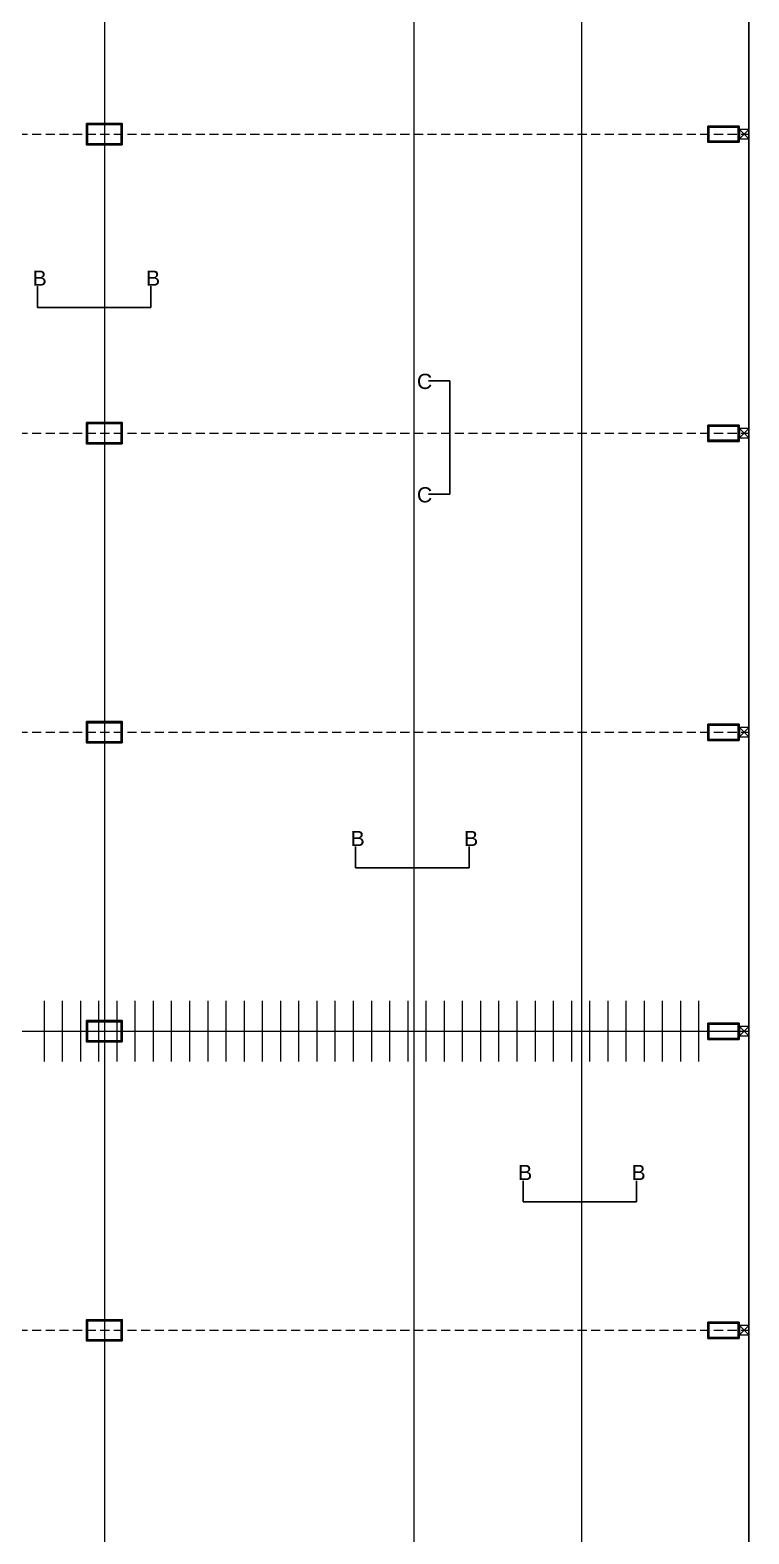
# Model space of a CAD drawing. Header units: inches. Extents: x -605 to 2991212, y -2872845 to 0.
# Drawn here: x 2947601 to 2965390, y -2275326 to -2238108 of the extents above; entities that cross this region are included whole.
import ezdxf

# ---------------------------------------------------------------- set-up
doc = ezdxf.new("R2010")
doc.units = ezdxf.units.IN
doc.header["$LTSCALE"] = 600
doc.header["$MEASUREMENT"] = 0
doc.linetypes.add('DASHED2', pattern=[0.375, 0.25, -0.125])
for name, color, linetype, lineweight in [('beam', 2, 'Continuous', 13), ('GB', 6, 'Continuous', 20), ('rRCC 2', 40, 'Continuous', 15)]:
    doc.layers.add(name, color=color, linetype=linetype, lineweight=lineweight)
doc.styles.add('DIM IN', font='arial.ttf')

msp = doc.modelspace()

# ---------------------------------------------------------------- linework, layer by layer
at = {"color": 4}
for p, q in [((2947786.5, -2244976.3), (2947786.5, -2244450.2)), ((2950593.6, -2244976.3), (2950593.6, -2244450.2)), ((2947786.5, -2244976.3), (2950593.6, -2244976.3)), ((2957985.2, -2246790.7), (2957459.1, -2246790.7)), ((2957985.2, -2249597.7), (2957985.2, -2246790.7)), ((2957985.2, -2249597.7), (2957459.1, -2249597.7)), ((2955656.3, -2258843.4), (2955656.3, -2258317.3)), ((2958463.4, -2258843.4), (2958463.4, -2258317.3)), ((2955656.3, -2258843.4), (2958463.4, -2258843.4)), ((2959801.3, -2267110.7), (2959801.3, -2266584.5)), ((2962608.4, -2267110.7), (2962608.4, -2266584.5)), ((2959801.3, -2267110.7), (2962608.4, -2267110.7))]:
    msp.add_line(p, q, dxfattribs=at)
at = {"color": 1, "linetype": 'ByBlock'}
msp.add_lwpolyline([(2909850.3, -2225524.3), (2965390.3, -2225524.3), (2965390.3, -2307648.8), (2909850.3, -2307648.8)], close=True, dxfattribs=at)
at = {"color": 6, "linetype": 'ByBlock'}
for points in [[(2949880.3, -2240948.9), (2949880.3, -2240423.9), (2949000.3, -2240423.9), (2949000.3, -2240948.9)], [(2965145.3, -2240886.4), (2965145.3, -2240486.4), (2964375.3, -2240486.4), (2964375.3, -2240886.4)], [(2949880.3, -2248348.9), (2949880.3, -2247823.9), (2949000.3, -2247823.9), (2949000.3, -2248348.9)], [(2965145.3, -2248286.4), (2965145.3, -2247886.4), (2964375.3, -2247886.4), (2964375.3, -2248286.4)], [(2949880.3, -2255748.9), (2949880.3, -2255223.9), (2949000.3, -2255223.9), (2949000.3, -2255748.9)], [(2965145.3, -2255686.4), (2965145.3, -2255286.4), (2964375.3, -2255286.4), (2964375.3, -2255686.4)], [(2949880.3, -2263148.9), (2949880.3, -2262623.9), (2949000.3, -2262623.9), (2949000.3, -2263148.9)], [(2965145.3, -2263086.4), (2965145.3, -2262686.4), (2964375.3, -2262686.4), (2964375.3, -2263086.4)], [(2949880.3, -2270548.9), (2949880.3, -2270023.9), (2949000.3, -2270023.9), (2949000.3, -2270548.9)], [(2965145.3, -2270486.4), (2965145.3, -2270086.4), (2964375.3, -2270086.4), (2964375.3, -2270486.4)]]:
    msp.add_lwpolyline(points, close=True, dxfattribs=at)
at = {"color": 3, "linetype": 'ByBlock'}
for points in [[(2949855.3, -2240923.9), (2949855.3, -2240448.9), (2949025.3, -2240448.9), (2949025.3, -2240923.9)], [(2965120.3, -2240861.4), (2965120.3, -2240511.4), (2964400.3, -2240511.4), (2964400.3, -2240861.4)], [(2949855.3, -2248323.9), (2949855.3, -2247848.9), (2949025.3, -2247848.9), (2949025.3, -2248323.9)], [(2965120.3, -2248261.4), (2965120.3, -2247911.4), (2964400.3, -2247911.4), (2964400.3, -2248261.4)], [(2949855.3, -2255723.9), (2949855.3, -2255248.9), (2949025.3, -2255248.9), (2949025.3, -2255723.9)], [(2965120.3, -2255661.4), (2965120.3, -2255311.4), (2964400.3, -2255311.4), (2964400.3, -2255661.4)], [(2949855.3, -2263123.9), (2949855.3, -2262648.9), (2949025.3, -2262648.9), (2949025.3, -2263123.9)], [(2965120.3, -2263061.4), (2965120.3, -2262711.4), (2964400.3, -2262711.4), (2964400.3, -2263061.4)], [(2949855.3, -2270523.9), (2949855.3, -2270048.9), (2949025.3, -2270048.9), (2949025.3, -2270523.9)], [(2965120.3, -2270461.4), (2965120.3, -2270111.4), (2964400.3, -2270111.4), (2964400.3, -2270461.4)]]:
    msp.add_lwpolyline(points, close=True, dxfattribs=at)
at = {"layer": 'GB', "color": 7, "linetype": 'DASHED2', "ltscale": 1.5}
for p, q in [((2909850.3, -2240686.4), (2965390.3, -2240686.4)), ((2909850.3, -2248086.4), (2965390.3, -2248086.4)), ((2909850.3, -2255486.4), (2965390.3, -2255486.4)), ((2909850.3, -2270286.4), (2965390.3, -2270286.4))]:
    msp.add_line(p, q, dxfattribs=at)
at = {"layer": 'GB', "color": 7, "linetype": 'ByBlock'}
for p, q in [((2947946.6, -2262136.4), (2947946.6, -2263636.4)), ((2948396.6, -2262136.4), (2948396.6, -2263636.4)), ((2948846.6, -2262136.4), (2948846.6, -2263636.4)), ((2949296.6, -2262136.4), (2949296.6, -2263636.4)), ((2949746.6, -2262136.4), (2949746.6, -2263636.4)), ((2950196.6, -2262136.4), (2950196.6, -2263636.4)), ((2950646.6, -2262136.4), (2950646.6, -2263636.4)), ((2951096.6, -2262136.4), (2951096.6, -2263636.4)), ((2951546.6, -2262136.4), (2951546.6, -2263636.4)), ((2951996.6, -2262136.4), (2951996.6, -2263636.4)), ((2952446.6, -2262136.4), (2952446.6, -2263636.4)), ((2952896.6, -2262136.4), (2952896.6, -2263636.4)), ((2953346.6, -2262136.4), (2953346.6, -2263636.4)), ((2953796.6, -2262136.4), (2953796.6, -2263636.4)), ((2954246.6, -2262136.4), (2954246.6, -2263636.4)), ((2954696.6, -2262136.4), (2954696.6, -2263636.4)), ((2955146.6, -2262136.4), (2955146.6, -2263636.4)), ((2955596.6, -2262136.4), (2955596.6, -2263636.4)), ((2956046.6, -2262136.4), (2956046.6, -2263636.4)), ((2956496.6, -2262136.4), (2956496.6, -2263636.4)), ((2956946.6, -2262136.4), (2956946.6, -2263636.4)), ((2957396.6, -2262136.4), (2957396.6, -2263636.4)), ((2957846.6, -2262136.4), (2957846.6, -2263636.4)), ((2958296.6, -2262136.4), (2958296.6, -2263636.4)), ((2958746.6, -2262136.4), (2958746.6, -2263636.4)), ((2959196.6, -2262136.4), (2959196.6, -2263636.4)), ((2959646.6, -2262136.4), (2959646.6, -2263636.4)), ((2960096.6, -2262136.4), (2960096.6, -2263636.4)), ((2960546.6, -2262136.4), (2960546.6, -2263636.4)), ((2960996.6, -2262136.4), (2960996.6, -2263636.4)), ((2961446.6, -2262136.4), (2961446.6, -2263636.4)), ((2961896.6, -2262136.4), (2961896.6, -2263636.4)), ((2962346.6, -2262136.4), (2962346.6, -2263636.4)), ((2962796.6, -2262136.4), (2962796.6, -2263636.4)), ((2963246.6, -2262136.4), (2963246.6, -2263636.4)), ((2963696.6, -2262136.4), (2963696.6, -2263636.4)), ((2964146.6, -2262136.4), (2964146.6, -2263636.4))]:
    msp.add_line(p, q, dxfattribs=at)
at = {"layer": 'GB', "color": 3, "linetype": 'ByBlock', "lineweight": 18}
msp.add_line((2909850.3, -2262886.4), (2965390.3, -2262886.4), dxfattribs=at)
at = {"layer": 'GB', "color": 7, "ltscale": 1.5}
for points in [[(2949440.3, -2225524.3), (2949440.3, -2307648.8)], [(2957100.3, -2225524.3), (2957100.3, -2307648.8)], [(2961245.3, -2225524.3), (2961245.3, -2307648.8)]]:
    msp.add_lwpolyline(points, dxfattribs=at)
at = {"layer": 'rRCC 2', "color": 6}
for p, q in [((2965390.3, -2240571.4), (2965160.3, -2240801.4)), ((2965390.3, -2240801.4), (2965160.3, -2240571.4)), ((2965390.3, -2247971.4), (2965160.3, -2248201.4)), ((2965390.3, -2248201.4), (2965160.3, -2247971.4)), ((2965390.3, -2255371.4), (2965160.3, -2255601.4)), ((2965390.3, -2255601.4), (2965160.3, -2255371.4)), ((2965390.3, -2262771.4), (2965160.3, -2263001.4)), ((2965390.3, -2263001.4), (2965160.3, -2262771.4)), ((2965390.3, -2270171.4), (2965160.3, -2270401.4)), ((2965390.3, -2270401.4), (2965160.3, -2270171.4))]:
    msp.add_line(p, q, dxfattribs=at)
for points in [[(2965390.3, -2240571.4), (2965160.3, -2240571.4), (2965160.3, -2240801.4), (2965390.3, -2240801.4)], [(2965390.3, -2247971.4), (2965160.3, -2247971.4), (2965160.3, -2248201.4), (2965390.3, -2248201.4)], [(2965390.3, -2255371.4), (2965160.3, -2255371.4), (2965160.3, -2255601.4), (2965390.3, -2255601.4)], [(2965390.3, -2262771.4), (2965160.3, -2262771.4), (2965160.3, -2263001.4), (2965390.3, -2263001.4)], [(2965390.3, -2270171.4), (2965160.3, -2270171.4), (2965160.3, -2270401.4), (2965390.3, -2270401.4)]]:
    msp.add_lwpolyline(points, close=True, dxfattribs=at)

# ---------------------------------------------------------------- texts
at = {"layer": 'beam', "color": 4, "linetype": 'ByBlock', "lineweight": -2, "char_height": 376.5, "width": 167.555, "attachment_point": 1, "style": 'DIM IN'}
for s, insert in [('B', (2947662.7, -2244059.7)), ('B', (2950469.7, -2244059.7)), ('C', (2957174, -2246614.2)), ('C', (2957174, -2249421.2)), ('B', (2955532.5, -2257926.7)), ('B', (2958339.5, -2257926.7)), ('B', (2959677.5, -2266194)), ('B', (2962484.5, -2266194))]:
    msp.add_mtext(s, dxfattribs=dict(at, insert=insert))

doc.saveas('drawing.dxf')
